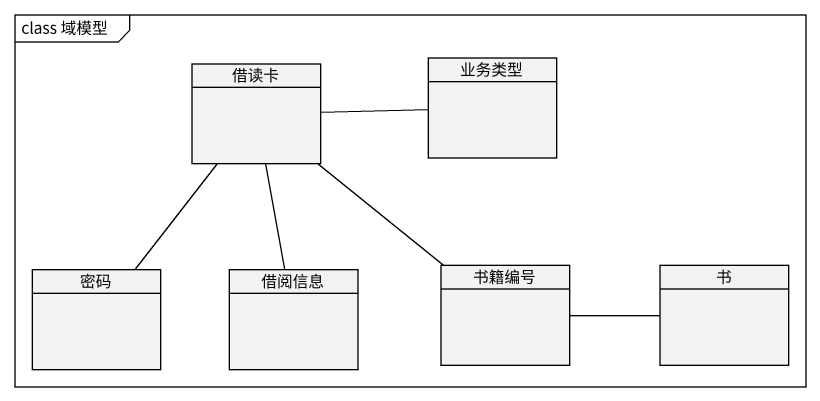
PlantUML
@startuml
mainframe class 域模型
hide circle
hide empty members
class 借读卡
class 业务类型
class 密码
class 借阅信息
class 书籍编号
class 书
借读卡 -right- 业务类型
借读卡 -- 借阅信息
借读卡 -- 书籍编号
密码 -up- 借读卡
书籍编号 -right- 书
@enduml
